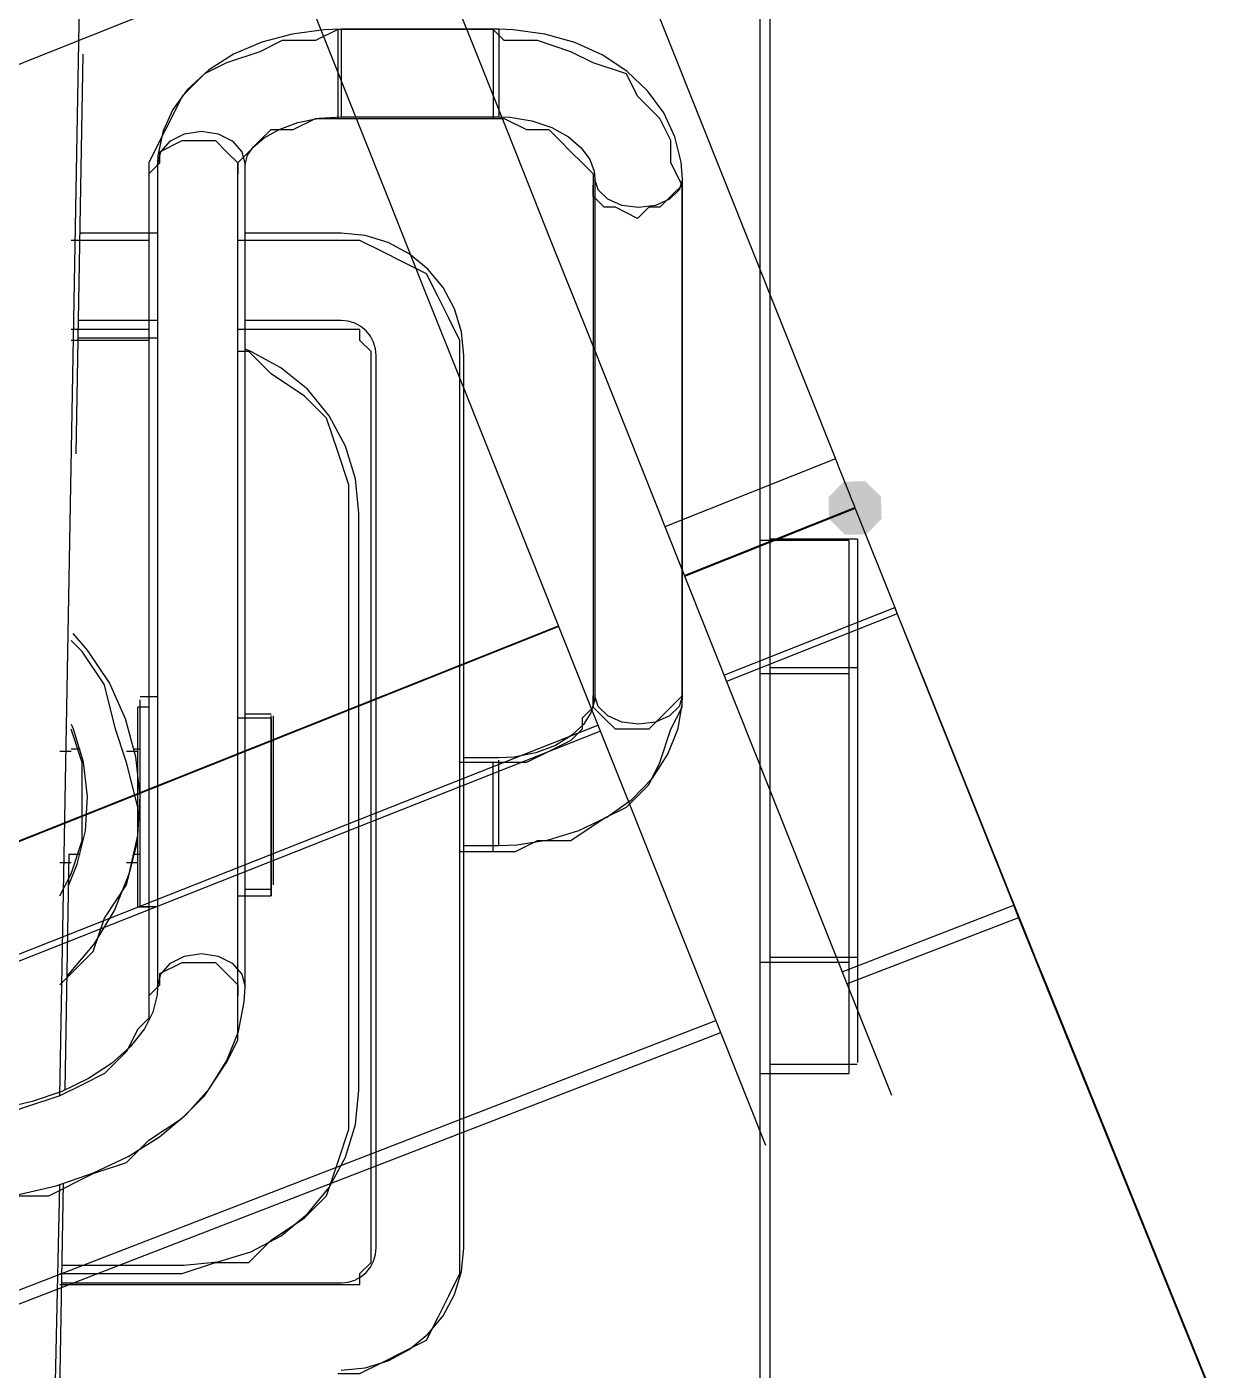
# Model space of a CAD drawing. Extents: x 3 to 592, y 5 to 207.
# Drawn here: x 137.584 to 141.335, y 63.546 to 67.812 of the extents above; entities that cross this region are included whole.
import ezdxf

# ---------------------------------------------------------------- set-up
doc = ezdxf.new("R2010")
doc.units = 0
doc.layers.get('0').update_dxf_attribs({"linetype": 'CONTINUOUS'})

msp = doc.modelspace()

# ---------------------------------------------------------------- hatches: boundary and pattern name
h = msp.add_hatch(color=7)
h.dxf.hatch_style = 2
h.paths.add_polyline_path([(140.131066, 66.249956), (140.130327, 66.318761), (140.178314, 66.368077), (140.247119, 66.368815), (140.296435, 66.320829), (140.298232, 66.249554), (140.250245, 66.200238), (140.181439, 66.1995)])
h = msp.add_hatch(color=7)
h.dxf.hatch_style = 2
h.paths.add_polyline_path([(140.131066, 66.249956), (140.130327, 66.318761), (140.178314, 66.368077), (140.247119, 66.368815), (140.296435, 66.320829), (140.298232, 66.249554), (140.250245, 66.200238), (140.181439, 66.1995)])

# ---------------------------------------------------------------- linework, layer by layer
at = {"color": 7}
for points in [[(137.689167, 64.417222), (137.830278, 72.284167)], [(139.911667, 68.121389), (139.911667, 62.5475)], [(139.943558, 68.129221), (139.943558, 62.573676)], [(139.943558, 68.129221), (139.943558, 62.573676)], [(139.943558, 68.129221), (139.943558, 62.573676)], [(139.943558, 68.129221), (139.943558, 62.573676)], [(133.585282, 66.110861), (138.423685, 68.039015)], [(133.585282, 66.110861), (138.423685, 68.039015)], [(138.433739, 68.013121), (138.527931, 67.77676), (138.628473, 67.524524), (138.735364, 67.256413), (138.848253, 66.97278), (138.967139, 66.67433), (139.092023, 66.361416), (139.222551, 66.034038), (139.35837, 65.692902), (139.499834, 65.338007), (139.646237, 64.970413), (139.797931, 64.590119), (139.929358, 64.260216)], [(138.433739, 68.013121), (138.527931, 67.77676), (138.628473, 67.524524), (138.735364, 67.256413), (138.848253, 66.97278), (138.967139, 66.67433), (139.092023, 66.361416), (139.222551, 66.034038), (139.35837, 65.692902), (139.499834, 65.338007), (139.646237, 64.970413), (139.797931, 64.590119), (139.929358, 64.260216)], [(139.535041, 67.988462), (140.152049, 66.440121)], [(139.535041, 67.988462), (140.152049, 66.440121)], [(138.927875, 67.936145), (139.028417, 67.683909), (139.135309, 67.415798), (139.248198, 67.132165), (139.367084, 66.833715), (139.491967, 66.520801), (139.622495, 66.193423), (139.758314, 65.852287), (139.899778, 65.497392), (140.046181, 65.129798), (140.197875, 64.749504), (140.329302, 64.419601)], [(138.927875, 67.936145), (139.028417, 67.683909), (139.135309, 67.415798), (139.248198, 67.132165), (139.367084, 66.833715), (139.491967, 66.520801), (139.622495, 66.193423), (139.758314, 65.852287), (139.899778, 65.497392), (140.046181, 65.129798), (140.197875, 64.749504), (140.329302, 64.419601)], [(138.571111, 67.803889), (138.500556, 67.768611), (138.394722, 67.768611), (138.324167, 67.733333), (138.218333, 67.698056), (138.147778, 67.662778), (138.077222, 67.592222), (138.041944, 67.521667), (138.006667, 67.451111), (137.971389, 67.380556), (137.971389, 67.345278)], [(138.582471, 67.804559), (138.526732, 67.802795), (138.426543, 67.78939), (138.330234, 67.763637), (138.240629, 67.725184), (138.160901, 67.674737), (138.093521, 67.612648), (138.047659, 67.549501), (138.016615, 67.481768), (138.000387, 67.403804), (137.998976, 67.375581)], [(138.582471, 67.804559), (138.526732, 67.802795), (138.426543, 67.78939), (138.330234, 67.763637), (138.240629, 67.725184), (138.160901, 67.674737), (138.093521, 67.612648), (138.047659, 67.549501), (138.016615, 67.481768), (138.000387, 67.403804), (137.998976, 67.375581)], [(138.582471, 67.804559), (138.526732, 67.802795), (138.426543, 67.78939), (138.330234, 67.763637), (138.240629, 67.725184), (138.160901, 67.674737), (138.093521, 67.612648), (138.047659, 67.549501), (138.016615, 67.481768), (138.000387, 67.403804), (137.998976, 67.375581)], [(138.582471, 67.804559), (138.526732, 67.802795), (138.426543, 67.78939), (138.330234, 67.763637), (138.240629, 67.725184), (138.160901, 67.674737), (138.093521, 67.612648), (138.047659, 67.549501), (138.016615, 67.481768), (138.000387, 67.403804), (137.998976, 67.375581)], [(139.065, 67.803889), (138.571111, 67.803889)], [(138.571111, 67.803889), (138.571111, 67.768611), (138.571111, 67.698056), (138.571111, 67.662778), (138.571111, 67.592222), (138.571111, 67.556944), (138.571111, 67.521667)], [(138.582471, 67.804559), (138.582471, 67.770692), (138.582471, 67.728006), (138.582471, 67.675795), (138.582471, 67.622173), (138.582471, 67.574901), (138.582471, 67.54174), (138.582471, 67.527276)], [(138.582471, 67.804559), (138.582471, 67.770692), (138.582471, 67.728006), (138.582471, 67.675795), (138.582471, 67.622173), (138.582471, 67.574901), (138.582471, 67.54174), (138.582471, 67.527276)], [(138.582471, 67.804559), (138.582471, 67.770692), (138.582471, 67.728006), (138.582471, 67.675795), (138.582471, 67.622173), (138.582471, 67.574901), (138.582471, 67.54174), (138.582471, 67.527276)], [(138.582471, 67.804559), (138.582471, 67.770692), (138.582471, 67.728006), (138.582471, 67.675795), (138.582471, 67.622173), (138.582471, 67.574901), (138.582471, 67.54174), (138.582471, 67.527276)], [(139.082462, 67.804559), (138.582576, 67.804559)], [(139.082462, 67.804559), (138.582576, 67.804559)], [(139.082462, 67.804559), (138.582576, 67.804559)], [(139.082462, 67.804559), (138.582576, 67.804559)], [(139.664722, 67.31), (139.629444, 67.380556), (139.629444, 67.451111), (139.594167, 67.521667), (139.523611, 67.592222), (139.488333, 67.662778), (139.3825, 67.698056), (139.311944, 67.733333), (139.206111, 67.768611), (139.100278, 67.768611), (139.065, 67.803889)], [(139.065, 67.803889), (139.065, 67.768611), (139.065, 67.698056), (139.065, 67.662778), (139.065, 67.592222), (139.065, 67.556944), (139.065, 67.521667)], [(139.665781, 67.32905), (139.662253, 67.383025), (139.642144, 67.463458), (139.606514, 67.539306), (139.555361, 67.608803), (139.49045, 67.670186), (139.412839, 67.722044), (139.324644, 67.762261), (139.229042, 67.789425), (139.1285, 67.803183), (139.082286, 67.804594)], [(139.665781, 67.32905), (139.662253, 67.383025), (139.642144, 67.463458), (139.606514, 67.539306), (139.555361, 67.608803), (139.49045, 67.670186), (139.412839, 67.722044), (139.324644, 67.762261), (139.229042, 67.789425), (139.1285, 67.803183), (139.082286, 67.804594)], [(139.665781, 67.32905), (139.662253, 67.383025), (139.642144, 67.463458), (139.606514, 67.539306), (139.555361, 67.608803), (139.49045, 67.670186), (139.412839, 67.722044), (139.324644, 67.762261), (139.229042, 67.789425), (139.1285, 67.803183), (139.082286, 67.804594)], [(139.665781, 67.32905), (139.662253, 67.383025), (139.642144, 67.463458), (139.606514, 67.539306), (139.555361, 67.608803), (139.49045, 67.670186), (139.412839, 67.722044), (139.324644, 67.762261), (139.229042, 67.789425), (139.1285, 67.803183), (139.082286, 67.804594)], [(139.082462, 67.804559), (139.082462, 67.770692), (139.082462, 67.728006), (139.082462, 67.675795), (139.082462, 67.622173), (139.082462, 67.574901), (139.082462, 67.54174), (139.082462, 67.527276)], [(139.082462, 67.804559), (139.082462, 67.770692), (139.082462, 67.728006), (139.082462, 67.675795), (139.082462, 67.622173), (139.082462, 67.574901), (139.082462, 67.54174), (139.082462, 67.527276)], [(139.082462, 67.804559), (139.082462, 67.770692), (139.082462, 67.728006), (139.082462, 67.675795), (139.082462, 67.622173), (139.082462, 67.574901), (139.082462, 67.54174), (139.082462, 67.527276)], [(139.082462, 67.804559), (139.082462, 67.770692), (139.082462, 67.728006), (139.082462, 67.675795), (139.082462, 67.622173), (139.082462, 67.574901), (139.082462, 67.54174), (139.082462, 67.527276)], [(137.740762, 66.455862), (137.76302, 67.725667)], [(137.740762, 66.455862), (137.76302, 67.725667)], [(137.740762, 66.455862), (137.76302, 67.725667)], [(137.740762, 66.455862), (137.76302, 67.725667)], [(138.253611, 67.345278), (138.253611, 67.380556), (138.288889, 67.415833), (138.324167, 67.451111), (138.359444, 67.486389), (138.43, 67.486389), (138.500556, 67.521667), (138.571111, 67.521667)], [(138.276894, 67.375476), (138.285008, 67.404756), (138.302647, 67.429803), (138.337219, 67.459789), (138.385197, 67.486601), (138.444464, 67.508473), (138.512197, 67.522231), (138.5824, 67.526817)], [(138.276894, 67.375476), (138.285008, 67.404756), (138.302647, 67.429803), (138.337219, 67.459789), (138.385197, 67.486601), (138.444464, 67.508473), (138.512197, 67.522231), (138.5824, 67.526817)], [(138.276894, 67.375476), (138.285008, 67.404756), (138.302647, 67.429803), (138.337219, 67.459789), (138.385197, 67.486601), (138.444464, 67.508473), (138.512197, 67.522231), (138.5824, 67.526817)], [(138.276894, 67.375476), (138.285008, 67.404756), (138.302647, 67.429803), (138.337219, 67.459789), (138.385197, 67.486601), (138.444464, 67.508473), (138.512197, 67.522231), (138.5824, 67.526817)], [(138.571111, 67.521667), (139.065, 67.521667)], [(138.582471, 67.526782), (139.082357, 67.526782)], [(138.582471, 67.526782), (139.082357, 67.526782)], [(138.582471, 67.526782), (139.082357, 67.526782)], [(138.582471, 67.526782), (139.082357, 67.526782)], [(139.065, 67.521667), (139.100278, 67.521667), (139.170833, 67.486389), (139.241389, 67.486389), (139.276667, 67.451111), (139.311944, 67.415833), (139.347222, 67.380556), (139.3825, 67.345278), (139.3825, 67.31)], [(139.082462, 67.526782), (139.11774, 67.525371), (139.18759, 67.514082), (139.250737, 67.492563), (139.304007, 67.462929), (139.344576, 67.428004), (139.371388, 67.390963), (139.385499, 67.353921), (139.387968, 67.329226)], [(139.082462, 67.526782), (139.11774, 67.525371), (139.18759, 67.514082), (139.250737, 67.492563), (139.304007, 67.462929), (139.344576, 67.428004), (139.371388, 67.390963), (139.385499, 67.353921), (139.387968, 67.329226)], [(139.082462, 67.526782), (139.11774, 67.525371), (139.18759, 67.514082), (139.250737, 67.492563), (139.304007, 67.462929), (139.344576, 67.428004), (139.371388, 67.390963), (139.385499, 67.353921), (139.387968, 67.329226)], [(139.082462, 67.526782), (139.11774, 67.525371), (139.18759, 67.514082), (139.250737, 67.492563), (139.304007, 67.462929), (139.344576, 67.428004), (139.371388, 67.390963), (139.385499, 67.353921), (139.387968, 67.329226)], [(137.971389, 67.345278), (138.006667, 67.380556), (138.006667, 67.415833), (138.077222, 67.451111), (138.1125, 67.451111), (138.183056, 67.451111), (138.218333, 67.415833), (138.253611, 67.380556), (138.253611, 67.345278)], [(137.999117, 67.375476), (138.009701, 67.415692), (138.039687, 67.449912), (138.084842, 67.472489), (138.138112, 67.480603), (138.191028, 67.472489), (138.236184, 67.449912), (138.26617, 67.415692), (138.276753, 67.375476)], [(137.999117, 67.375476), (138.009701, 67.415692), (138.039687, 67.449912), (138.084842, 67.472489), (138.138112, 67.480603), (138.191028, 67.472489), (138.236184, 67.449912), (138.26617, 67.415692), (138.276753, 67.375476)], [(137.999117, 67.375476), (138.009701, 67.415692), (138.039687, 67.449912), (138.084842, 67.472489), (138.138112, 67.480603), (138.191028, 67.472489), (138.236184, 67.449912), (138.26617, 67.415692), (138.276753, 67.375476)], [(137.999117, 67.375476), (138.009701, 67.415692), (138.039687, 67.449912), (138.084842, 67.472489), (138.138112, 67.480603), (138.191028, 67.472489), (138.236184, 67.449912), (138.26617, 67.415692), (138.276753, 67.375476)], [(137.999117, 67.375476), (137.999117, 64.763509)], [(137.999117, 67.375476), (137.999117, 64.763509)], [(137.999117, 67.375476), (137.999117, 64.763509)], [(137.999117, 67.375476), (137.999117, 64.763509)], [(138.276894, 64.763579), (138.276894, 67.375546)], [(138.276894, 64.763579), (138.276894, 67.375546)], [(138.276894, 64.763579), (138.276894, 67.375546)], [(138.276894, 64.763579), (138.276894, 67.375546)], [(137.971389, 67.345278), (137.971389, 64.734722)], [(138.253611, 64.734722), (138.253611, 67.345278)], [(139.388003, 67.32905), (139.388003, 65.687928)], [(139.388003, 67.32905), (139.388003, 65.687928)], [(139.388003, 67.32905), (139.388003, 65.687928)], [(139.388003, 67.32905), (139.388003, 65.687928)], [(139.665781, 67.329015), (139.655197, 67.294443), (139.625211, 67.264809), (139.580056, 67.245406), (139.526786, 67.238351), (139.473869, 67.245406), (139.428714, 67.264809), (139.398728, 67.294443), (139.388144, 67.329015)], [(139.665781, 67.329015), (139.655197, 67.294443), (139.625211, 67.264809), (139.580056, 67.245406), (139.526786, 67.238351), (139.473869, 67.245406), (139.428714, 67.264809), (139.398728, 67.294443), (139.388144, 67.329015)], [(139.665781, 67.329015), (139.655197, 67.294443), (139.625211, 67.264809), (139.580056, 67.245406), (139.526786, 67.238351), (139.473869, 67.245406), (139.428714, 67.264809), (139.398728, 67.294443), (139.388144, 67.329015)], [(139.665781, 67.329015), (139.655197, 67.294443), (139.625211, 67.264809), (139.580056, 67.245406), (139.526786, 67.238351), (139.473869, 67.245406), (139.428714, 67.264809), (139.398728, 67.294443), (139.388144, 67.329015)], [(139.665781, 65.688069), (139.665781, 67.329191)], [(139.665781, 65.688069), (139.665781, 67.329191)], [(139.665781, 65.688069), (139.665781, 67.329191)], [(139.665781, 65.688069), (139.665781, 67.329191)], [(139.3825, 67.31), (139.3825, 65.687222)], [(139.664722, 67.31), (139.629444, 67.274722), (139.594167, 67.239444), (139.558889, 67.239444), (139.523611, 67.204167), (139.453056, 67.239444), (139.417778, 67.239444), (139.3825, 67.274722), (139.3825, 67.31)], [(139.664722, 65.687222), (139.664722, 67.31)], [(137.999117, 67.157), (137.753231, 67.157)], [(137.999117, 67.157), (137.753231, 67.157)], [(137.999117, 67.157), (137.753231, 67.157)], [(137.999117, 67.157), (137.753231, 67.157)], [(138.582471, 67.157), (138.276965, 67.157)], [(138.582471, 67.157), (138.276965, 67.157)], [(138.582471, 67.157), (138.276965, 67.157)], [(138.582471, 67.157), (138.276965, 67.157)], [(138.971338, 66.768133), (138.963929, 66.843981), (138.941704, 66.917006), (138.905721, 66.984033), (138.85739, 67.042947), (138.798476, 67.091631), (138.731096, 67.127261), (138.658424, 67.149486), (138.582576, 67.156894)], [(138.971338, 66.768133), (138.963929, 66.843981), (138.941704, 66.917006), (138.905721, 66.984033), (138.85739, 67.042947), (138.798476, 67.091631), (138.731096, 67.127261), (138.658424, 67.149486), (138.582576, 67.156894)], [(138.971338, 66.768133), (138.963929, 66.843981), (138.941704, 66.917006), (138.905721, 66.984033), (138.85739, 67.042947), (138.798476, 67.091631), (138.731096, 67.127261), (138.658424, 67.149486), (138.582576, 67.156894)], [(138.971338, 66.768133), (138.963929, 66.843981), (138.941704, 66.917006), (138.905721, 66.984033), (138.85739, 67.042947), (138.798476, 67.091631), (138.731096, 67.127261), (138.658424, 67.149486), (138.582576, 67.156894)], [(137.971389, 67.133611), (137.724444, 67.133611)], [(138.571111, 67.133611), (138.253611, 67.133611)], [(138.959167, 66.745556), (138.959167, 66.816111), (138.923889, 66.886667), (138.888611, 66.957222), (138.853333, 67.027778), (138.782778, 67.063056), (138.712222, 67.098333), (138.641667, 67.133611), (138.571111, 67.133611)], [(137.999117, 66.879223), (137.748292, 66.879223)], [(137.999117, 66.879223), (137.748292, 66.879223)], [(137.999117, 66.879223), (137.748292, 66.879223)], [(137.999117, 66.879223), (137.748292, 66.879223)], [(138.582471, 66.879223), (138.276965, 66.879223)], [(138.582471, 66.879223), (138.276965, 66.879223)], [(138.582471, 66.879223), (138.276965, 66.879223)], [(138.582471, 66.879223), (138.276965, 66.879223)], [(138.69356, 66.768133), (138.691444, 66.789653), (138.685094, 66.810819), (138.674863, 66.829869), (138.661105, 66.846803), (138.644171, 66.860561), (138.625121, 66.870792), (138.604307, 66.877142), (138.582435, 66.879258)], [(138.69356, 66.768133), (138.691444, 66.789653), (138.685094, 66.810819), (138.674863, 66.829869), (138.661105, 66.846803), (138.644171, 66.860561), (138.625121, 66.870792), (138.604307, 66.877142), (138.582435, 66.879258)], [(138.69356, 66.768133), (138.691444, 66.789653), (138.685094, 66.810819), (138.674863, 66.829869), (138.661105, 66.846803), (138.644171, 66.860561), (138.625121, 66.870792), (138.604307, 66.877142), (138.582435, 66.879258)], [(138.69356, 66.768133), (138.691444, 66.789653), (138.685094, 66.810819), (138.674863, 66.829869), (138.661105, 66.846803), (138.644171, 66.860561), (138.625121, 66.870792), (138.604307, 66.877142), (138.582435, 66.879258)], [(137.971389, 66.851389), (137.724444, 66.851389)], [(137.971389, 66.816111), (137.724444, 66.816111)], [(137.999117, 66.823661), (137.747234, 66.823661)], [(137.999117, 66.823661), (137.747234, 66.823661)], [(137.999117, 66.823661), (137.747234, 66.823661)], [(137.999117, 66.823661), (137.747234, 66.823661)], [(138.571111, 66.851389), (138.253611, 66.851389)], [(138.676944, 66.745556), (138.676944, 66.780833), (138.641667, 66.816111), (138.641667, 66.851389), (138.606389, 66.851389), (138.571111, 66.851389)], [(138.606389, 66.251667), (138.606389, 66.3575), (138.571111, 66.463333), (138.535833, 66.569167), (138.465278, 66.639722), (138.359444, 66.710278), (138.288889, 66.780833), (138.253611, 66.780833)], [(138.637998, 66.268106), (138.627414, 66.376409), (138.595664, 66.480831), (138.544512, 66.576787), (138.475367, 66.661101), (138.391053, 66.729892), (138.295098, 66.781398), (138.276753, 66.788453)], [(138.637998, 66.268106), (138.627414, 66.376409), (138.595664, 66.480831), (138.544512, 66.576787), (138.475367, 66.661101), (138.391053, 66.729892), (138.295098, 66.781398), (138.276753, 66.788453)], [(138.637998, 66.268106), (138.627414, 66.376409), (138.595664, 66.480831), (138.544512, 66.576787), (138.475367, 66.661101), (138.391053, 66.729892), (138.295098, 66.781398), (138.276753, 66.788453)], [(138.637998, 66.268106), (138.627414, 66.376409), (138.595664, 66.480831), (138.544512, 66.576787), (138.475367, 66.661101), (138.391053, 66.729892), (138.295098, 66.781398), (138.276753, 66.788453)], [(138.676944, 63.923333), (138.676944, 66.745556)], [(138.69356, 63.934799), (138.69356, 66.76831)], [(138.69356, 63.934799), (138.69356, 66.76831)], [(138.69356, 63.934799), (138.69356, 66.76831)], [(138.69356, 63.934799), (138.69356, 66.76831)], [(138.959167, 63.923333), (138.959167, 66.745556)], [(138.971338, 63.934799), (138.971338, 66.76831)], [(138.971338, 63.934799), (138.971338, 66.76831)], [(138.971338, 63.934799), (138.971338, 66.76831)], [(138.971338, 63.934799), (138.971338, 66.76831)], [(140.152049, 66.440191), (139.610183, 66.224291)], [(140.152049, 66.440191), (139.610183, 66.224291)], [(140.152049, 66.440191), (140.164044, 66.409852), (140.175686, 66.380924), (140.186269, 66.354113), (140.195794, 66.33083), (140.203202, 66.311427), (140.209199, 66.297316), (140.213786, 66.285322)], [(140.152049, 66.440191), (140.164044, 66.409852), (140.175686, 66.380924), (140.186269, 66.354113), (140.195794, 66.33083), (140.203202, 66.311427), (140.209199, 66.297316), (140.213786, 66.285322)], [(138.637998, 64.434791), (138.637998, 66.268177)], [(138.637998, 64.434791), (138.637998, 66.268177)], [(138.637998, 64.434791), (138.637998, 66.268177)], [(138.637998, 64.434791), (138.637998, 66.268177)], [(139.671848, 66.069422), (140.213715, 66.285322)], [(139.671848, 66.069422), (140.213715, 66.285322)], [(140.214738, 66.282852), (139.672871, 66.066952)], [(140.214738, 66.282852), (139.672871, 66.066952)], [(140.214738, 66.282852), (140.340327, 65.967822)], [(140.214738, 66.282852), (140.340327, 65.967822)], [(138.606389, 64.417222), (138.606389, 66.251667)], [(140.193889, 66.181111), (139.911667, 66.181111)], [(140.221335, 66.18478), (139.943699, 66.18478)], [(140.221335, 66.18478), (139.943699, 66.18478)], [(140.221335, 66.18478), (139.943699, 66.18478)], [(140.221335, 66.18478), (139.943699, 66.18478)], [(140.193889, 66.181111), (140.193889, 66.145833), (140.193889, 66.110556), (140.193889, 66.04), (140.193889, 65.969444), (140.193889, 65.863611), (140.193889, 65.757778)], [(140.221335, 66.18478), (140.221335, 66.16573), (140.221335, 66.125513), (140.221335, 66.064836), (140.221335, 65.984755), (140.221335, 65.887741), (140.221335, 65.776263)], [(140.221335, 66.18478), (140.221335, 66.16573), (140.221335, 66.125513), (140.221335, 66.064836), (140.221335, 65.984755), (140.221335, 65.887741), (140.221335, 65.776263)], [(140.221335, 66.18478), (140.221335, 66.16573), (140.221335, 66.125513), (140.221335, 66.064836), (140.221335, 65.984755), (140.221335, 65.887741), (140.221335, 65.776263)], [(140.221335, 66.18478), (140.221335, 66.16573), (140.221335, 66.125513), (140.221335, 66.064836), (140.221335, 65.984755), (140.221335, 65.887741), (140.221335, 65.776263)], [(139.797825, 65.753368), (140.340397, 65.967857)], [(139.797825, 65.753368), (140.340397, 65.967857)], [(140.388799, 65.846113), (140.340115, 65.967822)], [(140.388799, 65.846113), (140.340115, 65.967822)], [(140.340256, 65.967892), (140.347665, 65.947784)], [(140.340256, 65.967892), (140.347665, 65.947784)], [(140.347594, 65.947713), (139.805727, 65.733224)], [(140.347594, 65.947713), (139.805727, 65.733224)], [(140.347594, 65.947713), (140.718364, 65.022024)], [(140.347594, 65.947713), (140.44108, 65.716997)], [(140.347594, 65.947713), (140.718364, 65.022024)], [(140.347594, 65.947713), (140.44108, 65.716997)], [(134.433642, 63.982024), (139.272045, 65.910178)], [(134.433642, 63.982024), (139.272045, 65.910178)], [(139.272892, 65.907532), (134.434522, 63.979391)], [(139.272892, 65.907532), (134.434522, 63.979391)], [(137.711709, 64.797481), (137.79814, 64.898376), (137.862345, 65.00562), (137.908912, 65.122037), (137.936076, 65.244098), (137.943484, 65.368981), (137.930431, 65.493512), (137.897623, 65.614515), (137.846117, 65.728462), (137.776973, 65.832884), (137.730759, 65.885801)], [(137.711709, 64.797481), (137.79814, 64.898376), (137.862345, 65.00562), (137.908912, 65.122037), (137.936076, 65.244098), (137.943484, 65.368981), (137.930431, 65.493512), (137.897623, 65.614515), (137.846117, 65.728462), (137.776973, 65.832884), (137.730759, 65.885801)], [(137.711709, 64.797481), (137.79814, 64.898376), (137.862345, 65.00562), (137.908912, 65.122037), (137.936076, 65.244098), (137.943484, 65.368981), (137.930431, 65.493512), (137.897623, 65.614515), (137.846117, 65.728462), (137.776973, 65.832884), (137.730759, 65.885801)], [(137.711709, 64.797481), (137.79814, 64.898376), (137.862345, 65.00562), (137.908912, 65.122037), (137.936076, 65.244098), (137.943484, 65.368981), (137.930431, 65.493512), (137.897623, 65.614515), (137.846117, 65.728462), (137.776973, 65.832884), (137.730759, 65.885801)], [(137.689167, 64.77), (137.795, 64.875833), (137.830278, 64.981667), (137.900833, 65.0875), (137.936111, 65.228611), (137.936111, 65.334444), (137.900833, 65.475556), (137.865556, 65.581389), (137.830278, 65.7225), (137.759722, 65.828333), (137.724444, 65.863611)], [(140.398606, 65.821701), (140.388728, 65.846043)], [(140.398606, 65.821701), (140.388728, 65.846043)], [(140.193889, 65.757778), (139.911667, 65.757778)], [(140.221335, 65.776299), (139.943699, 65.776299)], [(140.221335, 65.776299), (139.943699, 65.776299)], [(140.221335, 65.776299), (139.943699, 65.776299)], [(140.221335, 65.776299), (139.943699, 65.776299)], [(140.193889, 65.757778), (140.193889, 64.840556)], [(140.221335, 65.776299), (140.221335, 64.856254)], [(140.221335, 65.776299), (140.221335, 64.856254)], [(140.221335, 65.776299), (140.221335, 64.856254)], [(140.221335, 65.776299), (140.221335, 64.856254)], [(140.441045, 65.71682), (140.783592, 64.86204)], [(140.441045, 65.71682), (140.783592, 64.86204)], [(137.943555, 65.018109), (137.943555, 65.042803), (137.943555, 65.084078), (137.943555, 65.141934), (137.943555, 65.212842), (137.943555, 65.29257), (137.943555, 65.375825), (137.943555, 65.458022), (137.943555, 65.533164), (137.943555, 65.597017), (137.943555, 65.645347), (137.943555, 65.675334)], [(137.943555, 65.018109), (137.943555, 65.042803), (137.943555, 65.084078), (137.943555, 65.141934), (137.943555, 65.212842), (137.943555, 65.29257), (137.943555, 65.375825), (137.943555, 65.458022), (137.943555, 65.533164), (137.943555, 65.597017), (137.943555, 65.645347), (137.943555, 65.675334)], [(137.943555, 65.018109), (137.943555, 65.042803), (137.943555, 65.084078), (137.943555, 65.141934), (137.943555, 65.212842), (137.943555, 65.29257), (137.943555, 65.375825), (137.943555, 65.458022), (137.943555, 65.533164), (137.943555, 65.597017), (137.943555, 65.645347), (137.943555, 65.675334)], [(137.943555, 65.018109), (137.943555, 65.042803), (137.943555, 65.084078), (137.943555, 65.141934), (137.943555, 65.212842), (137.943555, 65.29257), (137.943555, 65.375825), (137.943555, 65.458022), (137.943555, 65.533164), (137.943555, 65.597017), (137.943555, 65.645347), (137.943555, 65.675334)], [(137.999117, 65.684788), (137.943731, 65.684788)], [(137.999117, 65.684788), (137.943731, 65.684788)], [(137.999117, 65.684788), (137.943731, 65.684788)], [(137.999117, 65.684788), (137.943731, 65.684788)], [(139.3825, 65.687222), (139.3825, 65.651944), (139.347222, 65.616667), (139.347222, 65.581389), (139.311944, 65.546111), (139.241389, 65.510833), (139.170833, 65.475556), (139.100278, 65.475556), (139.065, 65.475556)], [(139.065, 65.193333), (139.135556, 65.193333), (139.206111, 65.228611), (139.311944, 65.228611), (139.417778, 65.299167), (139.488333, 65.334444), (139.558889, 65.405), (139.594167, 65.475556), (139.629444, 65.581389), (139.664722, 65.651944), (139.664722, 65.687222)], [(139.082462, 65.21256), (139.139613, 65.214676), (139.240154, 65.230199), (139.336462, 65.259479), (139.425715, 65.302518), (139.504738, 65.35861), (139.570354, 65.42599), (139.619743, 65.501837), (139.651846, 65.583682), (139.664899, 65.661646), (139.665957, 65.688104)], [(139.082462, 65.21256), (139.139613, 65.214676), (139.240154, 65.230199), (139.336462, 65.259479), (139.425715, 65.302518), (139.504738, 65.35861), (139.570354, 65.42599), (139.619743, 65.501837), (139.651846, 65.583682), (139.664899, 65.661646), (139.665957, 65.688104)], [(139.082462, 65.21256), (139.139613, 65.214676), (139.240154, 65.230199), (139.336462, 65.259479), (139.425715, 65.302518), (139.504738, 65.35861), (139.570354, 65.42599), (139.619743, 65.501837), (139.651846, 65.583682), (139.664899, 65.661646), (139.665957, 65.688104)], [(139.082462, 65.21256), (139.139613, 65.214676), (139.240154, 65.230199), (139.336462, 65.259479), (139.425715, 65.302518), (139.504738, 65.35861), (139.570354, 65.42599), (139.619743, 65.501837), (139.651846, 65.583682), (139.664899, 65.661646), (139.665957, 65.688104)], [(139.388003, 65.688069), (139.386945, 65.672194), (139.374951, 65.633388), (139.351314, 65.597052), (139.314978, 65.56248), (139.26312, 65.530377), (139.200678, 65.506388), (139.131181, 65.492983), (139.082498, 65.490513)], [(139.388003, 65.688069), (139.386945, 65.672194), (139.374951, 65.633388), (139.351314, 65.597052), (139.314978, 65.56248), (139.26312, 65.530377), (139.200678, 65.506388), (139.131181, 65.492983), (139.082498, 65.490513)], [(139.388003, 65.688069), (139.386945, 65.672194), (139.374951, 65.633388), (139.351314, 65.597052), (139.314978, 65.56248), (139.26312, 65.530377), (139.200678, 65.506388), (139.131181, 65.492983), (139.082498, 65.490513)], [(139.388003, 65.688069), (139.386945, 65.672194), (139.374951, 65.633388), (139.351314, 65.597052), (139.314978, 65.56248), (139.26312, 65.530377), (139.200678, 65.506388), (139.131181, 65.492983), (139.082498, 65.490513)], [(139.664722, 65.687222), (139.629444, 65.651944), (139.594167, 65.616667), (139.558889, 65.581389), (139.523611, 65.581389), (139.453056, 65.581389), (139.417778, 65.616667), (139.3825, 65.651944), (139.3825, 65.687222)], [(139.665781, 65.688069), (139.655197, 65.653497), (139.625211, 65.623863), (139.580056, 65.604108), (139.526786, 65.597405), (139.473869, 65.604108), (139.428714, 65.623863), (139.398728, 65.653497), (139.388144, 65.688069)], [(139.665781, 65.688069), (139.655197, 65.653497), (139.625211, 65.623863), (139.580056, 65.604108), (139.526786, 65.597405), (139.473869, 65.604108), (139.428714, 65.623863), (139.398728, 65.653497), (139.388144, 65.688069)], [(139.665781, 65.688069), (139.655197, 65.653497), (139.625211, 65.623863), (139.580056, 65.604108), (139.526786, 65.597405), (139.473869, 65.604108), (139.428714, 65.623863), (139.398728, 65.653497), (139.388144, 65.688069)], [(139.665781, 65.688069), (139.655197, 65.653497), (139.625211, 65.623863), (139.580056, 65.604108), (139.526786, 65.597405), (139.473869, 65.604108), (139.428714, 65.623863), (139.398728, 65.653497), (139.388144, 65.688069)], [(137.971389, 65.651944), (137.936111, 65.651944)], [(137.936111, 65.016944), (137.936111, 65.052222), (137.936111, 65.122778), (137.936111, 65.193333), (137.936111, 65.263889), (137.936111, 65.369722), (137.936111, 65.440278), (137.936111, 65.510833), (137.936111, 65.581389), (137.936111, 65.616667), (137.936111, 65.651944)], [(138.359444, 65.616667), (138.253611, 65.616667)], [(138.360221, 65.629226), (138.276965, 65.629226)], [(138.360221, 65.629226), (138.276965, 65.629226)], [(138.360221, 65.629226), (138.276965, 65.629226)], [(138.360221, 65.629226), (138.276965, 65.629226)], [(138.359444, 65.616667), (138.359444, 65.581389), (138.359444, 65.546111), (138.359444, 65.475556), (138.359444, 65.405), (138.359444, 65.334444), (138.359444, 65.263889), (138.359444, 65.193333), (138.359444, 65.158056), (138.359444, 65.0875)], [(138.359444, 65.0875), (138.359444, 65.122778), (138.359444, 65.193333), (138.359444, 65.263889), (138.359444, 65.334444), (138.359444, 65.405), (138.359444, 65.475556), (138.359444, 65.546111), (138.359444, 65.581389), (138.359444, 65.616667)], [(138.360221, 65.109513), (138.360221, 65.155374), (138.360221, 65.215699), (138.360221, 65.285902), (138.360221, 65.361397), (138.360221, 65.435833), (138.360221, 65.504272), (138.360221, 65.561069), (138.360221, 65.602344), (138.360221, 65.625274)], [(138.360221, 65.109513), (138.360221, 65.155374), (138.360221, 65.215699), (138.360221, 65.285902), (138.360221, 65.361397), (138.360221, 65.435833), (138.360221, 65.504272), (138.360221, 65.561069), (138.360221, 65.602344), (138.360221, 65.625274)], [(138.360221, 65.109513), (138.360221, 65.155374), (138.360221, 65.215699), (138.360221, 65.285902), (138.360221, 65.361397), (138.360221, 65.435833), (138.360221, 65.504272), (138.360221, 65.561069), (138.360221, 65.602344), (138.360221, 65.625274)], [(138.360221, 65.109513), (138.360221, 65.155374), (138.360221, 65.215699), (138.360221, 65.285902), (138.360221, 65.361397), (138.360221, 65.435833), (138.360221, 65.504272), (138.360221, 65.561069), (138.360221, 65.602344), (138.360221, 65.625274)], [(138.365794, 65.623687), (138.365794, 65.597581), (138.365794, 65.557012), (138.365794, 65.50092), (138.365794, 65.434245), (138.365794, 65.36122), (138.365794, 65.28749), (138.365794, 65.218345), (138.365794, 65.159079), (138.365794, 65.114276)], [(138.365794, 65.623687), (138.365794, 65.597581), (138.365794, 65.557012), (138.365794, 65.50092), (138.365794, 65.434245), (138.365794, 65.36122), (138.365794, 65.28749), (138.365794, 65.218345), (138.365794, 65.159079), (138.365794, 65.114276)], [(138.365794, 65.623687), (138.365794, 65.597581), (138.365794, 65.557012), (138.365794, 65.50092), (138.365794, 65.434245), (138.365794, 65.36122), (138.365794, 65.28749), (138.365794, 65.218345), (138.365794, 65.159079), (138.365794, 65.114276)], [(138.365794, 65.623687), (138.365794, 65.597581), (138.365794, 65.557012), (138.365794, 65.50092), (138.365794, 65.434245), (138.365794, 65.36122), (138.365794, 65.28749), (138.365794, 65.218345), (138.365794, 65.159079), (138.365794, 65.114276)], [(134.554171, 63.679231), (139.397352, 65.594865)], [(134.554171, 63.679231), (139.397352, 65.594865)], [(139.405395, 65.575039), (134.562081, 63.659353)], [(139.405395, 65.575039), (134.562081, 63.659353)], [(137.689167, 65.052222), (137.724444, 65.122778), (137.759722, 65.228611), (137.759722, 65.334444), (137.759722, 65.475556), (137.724444, 65.581389)], [(137.716789, 65.087182), (137.7436, 65.152446), (137.769706, 65.258985), (137.776761, 65.368346), (137.763709, 65.477002), (137.731959, 65.581777), (137.725609, 65.596241)], [(137.716789, 65.087182), (137.7436, 65.152446), (137.769706, 65.258985), (137.776761, 65.368346), (137.763709, 65.477002), (137.731959, 65.581777), (137.725609, 65.596241)], [(137.716789, 65.087182), (137.7436, 65.152446), (137.769706, 65.258985), (137.776761, 65.368346), (137.763709, 65.477002), (137.731959, 65.581777), (137.725609, 65.596241)], [(137.716789, 65.087182), (137.7436, 65.152446), (137.769706, 65.258985), (137.776761, 65.368346), (137.763709, 65.477002), (137.731959, 65.581777), (137.725609, 65.596241)], [(137.724444, 65.510833), (137.689167, 65.510833)], [(137.753725, 65.518136), (137.724444, 65.518136)], [(137.753725, 65.518136), (137.724444, 65.518136)], [(137.753725, 65.518136), (137.724444, 65.518136)], [(137.753725, 65.518136), (137.724444, 65.518136)], [(137.936111, 65.510833), (137.900833, 65.510833)], [(137.943555, 65.518136), (137.925563, 65.518136)], [(137.943555, 65.518136), (137.925563, 65.518136)], [(137.943555, 65.518136), (137.925563, 65.518136)], [(137.943555, 65.518136), (137.925563, 65.518136)], [(139.082462, 65.490337), (138.971337, 65.490337)], [(139.082462, 65.490337), (138.971337, 65.490337)], [(139.082462, 65.490337), (138.971337, 65.490337)], [(139.082462, 65.490337), (138.971337, 65.490337)], [(139.065, 65.475556), (138.959167, 65.475556)], [(139.065, 65.440278), (139.065, 65.475556)], [(139.082462, 65.456647), (139.082462, 65.483458)], [(139.082462, 65.456647), (139.082462, 65.483458)], [(139.082462, 65.456647), (139.082462, 65.483458)], [(139.082462, 65.456647), (139.082462, 65.483458)], [(139.082462, 65.21256), (139.082462, 65.227376), (139.082462, 65.26089), (139.082462, 65.30781), (139.082462, 65.361785), (139.082462, 65.413996), (139.082462, 65.456682)], [(139.082462, 65.21256), (139.082462, 65.227376), (139.082462, 65.26089), (139.082462, 65.30781), (139.082462, 65.361785), (139.082462, 65.413996), (139.082462, 65.456682)], [(139.082462, 65.21256), (139.082462, 65.227376), (139.082462, 65.26089), (139.082462, 65.30781), (139.082462, 65.361785), (139.082462, 65.413996), (139.082462, 65.456682)], [(139.082462, 65.21256), (139.082462, 65.227376), (139.082462, 65.26089), (139.082462, 65.30781), (139.082462, 65.361785), (139.082462, 65.413996), (139.082462, 65.456682)], [(139.065, 65.193333), (139.065, 65.228611), (139.065, 65.299167), (139.065, 65.334444), (139.065, 65.405), (139.065, 65.440278)], [(138.959167, 65.193333), (139.065, 65.193333)], [(138.971338, 65.21256), (139.082462, 65.21256)], [(138.971338, 65.21256), (139.082462, 65.21256)], [(138.971338, 65.21256), (139.082462, 65.21256)], [(138.971338, 65.21256), (139.082462, 65.21256)], [(137.689167, 65.158056), (137.724444, 65.158056)], [(137.705359, 64.436166), (137.718504, 65.186057)], [(137.705359, 64.436166), (137.718504, 65.186057)], [(137.705359, 64.436166), (137.718504, 65.186057)], [(137.705359, 64.436166), (137.718504, 65.186057)], [(137.718482, 65.184796), (137.75376, 65.184796)], [(137.718482, 65.184796), (137.75376, 65.184796)], [(137.718482, 65.184796), (137.75376, 65.184796)], [(137.718482, 65.184796), (137.75376, 65.184796)], [(137.900833, 65.158056), (137.936111, 65.158056)], [(137.925492, 65.184796), (137.943484, 65.184796)], [(137.925492, 65.184796), (137.943484, 65.184796)], [(137.925492, 65.184796), (137.943484, 65.184796)], [(137.925492, 65.184796), (137.943484, 65.184796)], [(138.360221, 65.073671), (138.360221, 65.109654)], [(138.360221, 65.073671), (138.360221, 65.109654)], [(138.360221, 65.073671), (138.360221, 65.109654)], [(138.360221, 65.073671), (138.360221, 65.109654)], [(138.365794, 65.114346), (138.365794, 65.087182)], [(138.365794, 65.114346), (138.365794, 65.087182)], [(138.365794, 65.114346), (138.365794, 65.087182)], [(138.365794, 65.114346), (138.365794, 65.087182)], [(138.276894, 65.073671), (138.36015, 65.073671)], [(138.276894, 65.073671), (138.36015, 65.073671)], [(138.276894, 65.073671), (138.36015, 65.073671)], [(138.276894, 65.073671), (138.36015, 65.073671)], [(138.359444, 65.0875), (138.359444, 65.052222)], [(138.359444, 65.052222), (138.359444, 65.0875)], [(138.253611, 65.052222), (138.359444, 65.052222)], [(140.173216, 64.81131), (140.718258, 65.022271)], [(140.173216, 64.81131), (140.718258, 65.022271)], [(140.718328, 65.022166), (140.732792, 64.982654)], [(140.718328, 65.022166), (140.732792, 64.982654)], [(140.767188, 64.901445), (140.718505, 65.022095)], [(140.767188, 64.901445), (140.718505, 65.022095)], [(137.936111, 65.016944), (137.971389, 65.016944)], [(137.943555, 65.018109), (137.998941, 65.018109)], [(137.943555, 65.018109), (137.998941, 65.018109)], [(137.943555, 65.018109), (137.998941, 65.018109)], [(137.943555, 65.018109), (137.998941, 65.018109)], [(140.732722, 64.982796), (140.188738, 64.77254)], [(140.732722, 64.982796), (140.188738, 64.77254)], [(140.732722, 64.982796), (141.335266, 63.493721)], [(140.732722, 64.982796), (140.819152, 64.776773)], [(140.732722, 64.982796), (141.335266, 63.493721)], [(140.732722, 64.982796), (140.819152, 64.776773)], [(140.789695, 64.846835), (140.767118, 64.901516)], [(140.789695, 64.846835), (140.767118, 64.901516)], [(137.999117, 64.763615), (138.009701, 64.803831), (138.039687, 64.838051), (138.084842, 64.860629), (138.138112, 64.868742), (138.191028, 64.860629), (138.236184, 64.838051), (138.26617, 64.803831), (138.276753, 64.763615)], [(137.999117, 64.763615), (138.009701, 64.803831), (138.039687, 64.838051), (138.084842, 64.860629), (138.138112, 64.868742), (138.191028, 64.860629), (138.236184, 64.838051), (138.26617, 64.803831), (138.276753, 64.763615)], [(137.999117, 64.763615), (138.009701, 64.803831), (138.039687, 64.838051), (138.084842, 64.860629), (138.138112, 64.868742), (138.191028, 64.860629), (138.236184, 64.838051), (138.26617, 64.803831), (138.276753, 64.763615)], [(137.999117, 64.763615), (138.009701, 64.803831), (138.039687, 64.838051), (138.084842, 64.860629), (138.138112, 64.868742), (138.191028, 64.860629), (138.236184, 64.838051), (138.26617, 64.803831), (138.276753, 64.763615)], [(140.221335, 64.856184), (139.943699, 64.856184)], [(140.221335, 64.856184), (139.943699, 64.856184)], [(140.221335, 64.856184), (139.943699, 64.856184)], [(140.221335, 64.856184), (139.943699, 64.856184)], [(140.221335, 64.856184), (140.221335, 64.753173), (140.221335, 64.666389), (140.221335, 64.598303), (140.221335, 64.549972), (140.221335, 64.523514)], [(140.221335, 64.856184), (140.221335, 64.753173), (140.221335, 64.666389), (140.221335, 64.598303), (140.221335, 64.549972), (140.221335, 64.523514)], [(140.221335, 64.856184), (140.221335, 64.753173), (140.221335, 64.666389), (140.221335, 64.598303), (140.221335, 64.549972), (140.221335, 64.523514)], [(140.221335, 64.856184), (140.221335, 64.753173), (140.221335, 64.666389), (140.221335, 64.598303), (140.221335, 64.549972), (140.221335, 64.523514)], [(137.971389, 64.734722), (138.006667, 64.77), (138.006667, 64.805278), (138.077222, 64.840556), (138.1125, 64.840556), (138.183056, 64.840556), (138.218333, 64.805278), (138.253611, 64.77), (138.253611, 64.734722)], [(140.193889, 64.840556), (139.911667, 64.840556)], [(140.193889, 64.840556), (140.193889, 64.734722), (140.193889, 64.664167), (140.193889, 64.593611), (140.193889, 64.523056), (140.193889, 64.487778)], [(137.999117, 64.763579), (137.997706, 64.738179), (137.983948, 64.682793), (137.957137, 64.629524), (137.911981, 64.572374), (137.852714, 64.519457), (137.780042, 64.472185), (137.695376, 64.431263), (137.600831, 64.398807), (137.498173, 64.375171), (137.390576, 64.361413), (137.280509, 64.358591), (137.171148, 64.366352), (137.065314, 64.384343), (136.965831, 64.41186), (136.87552, 64.448196), (136.796498, 64.491941), (136.730528, 64.540624), (136.679023, 64.592835), (136.642334, 64.646104), (136.619403, 64.700079), (136.610231, 64.757229)], [(137.999117, 64.763579), (137.997706, 64.738179), (137.983948, 64.682793), (137.957137, 64.629524), (137.911981, 64.572374), (137.852714, 64.519457), (137.780042, 64.472185), (137.695376, 64.431263), (137.600831, 64.398807), (137.498173, 64.375171), (137.390576, 64.361413), (137.280509, 64.358591), (137.171148, 64.366352), (137.065314, 64.384343), (136.965831, 64.41186), (136.87552, 64.448196), (136.796498, 64.491941), (136.730528, 64.540624), (136.679023, 64.592835), (136.642334, 64.646104), (136.619403, 64.700079), (136.610231, 64.757229)], [(137.999117, 64.763579), (137.997706, 64.738179), (137.983948, 64.682793), (137.957137, 64.629524), (137.911981, 64.572374), (137.852714, 64.519457), (137.780042, 64.472185), (137.695376, 64.431263), (137.600831, 64.398807), (137.498173, 64.375171), (137.390576, 64.361413), (137.280509, 64.358591), (137.171148, 64.366352), (137.065314, 64.384343), (136.965831, 64.41186), (136.87552, 64.448196), (136.796498, 64.491941), (136.730528, 64.540624), (136.679023, 64.592835), (136.642334, 64.646104), (136.619403, 64.700079), (136.610231, 64.757229)], [(137.999117, 64.763579), (137.997706, 64.738179), (137.983948, 64.682793), (137.957137, 64.629524), (137.911981, 64.572374), (137.852714, 64.519457), (137.780042, 64.472185), (137.695376, 64.431263), (137.600831, 64.398807), (137.498173, 64.375171), (137.390576, 64.361413), (137.280509, 64.358591), (137.171148, 64.366352), (137.065314, 64.384343), (136.965831, 64.41186), (136.87552, 64.448196), (136.796498, 64.491941), (136.730528, 64.540624), (136.679023, 64.592835), (136.642334, 64.646104), (136.619403, 64.700079), (136.610231, 64.757229)], [(137.553065, 64.102827), (137.677596, 64.131754), (137.795776, 64.172324), (137.905843, 64.224182), (138.005326, 64.286977), (138.092109, 64.359649), (138.164076, 64.440788), (138.219109, 64.528982), (138.256151, 64.62141), (138.274496, 64.715602), (138.276965, 64.763579)], [(137.553065, 64.102827), (137.677596, 64.131754), (137.795776, 64.172324), (137.905843, 64.224182), (138.005326, 64.286977), (138.092109, 64.359649), (138.164076, 64.440788), (138.219109, 64.528982), (138.256151, 64.62141), (138.274496, 64.715602), (138.276965, 64.763579)], [(137.553065, 64.102827), (137.677596, 64.131754), (137.795776, 64.172324), (137.905843, 64.224182), (138.005326, 64.286977), (138.092109, 64.359649), (138.164076, 64.440788), (138.219109, 64.528982), (138.256151, 64.62141), (138.274496, 64.715602), (138.276965, 64.763579)], [(137.553065, 64.102827), (137.677596, 64.131754), (137.795776, 64.172324), (137.905843, 64.224182), (138.005326, 64.286977), (138.092109, 64.359649), (138.164076, 64.440788), (138.219109, 64.528982), (138.256151, 64.62141), (138.274496, 64.715602), (138.276965, 64.763579)], [(140.819117, 64.776703), (141.405786, 63.327139)], [(140.819117, 64.776703), (141.405786, 63.327139)], [(137.971389, 64.734722), (137.971389, 64.664167), (137.936111, 64.628889), (137.900833, 64.558333), (137.830278, 64.487778), (137.759722, 64.4525), (137.689167, 64.417222), (137.583333, 64.381944), (137.4775, 64.346667), (137.371667, 64.346667), (137.265833, 64.346667), (137.16, 64.346667), (137.054167, 64.381944), (136.948333, 64.381944), (136.8425, 64.417222), (136.771944, 64.487778), (136.701389, 64.523056), (136.666111, 64.558333), (136.630833, 64.628889), (136.595556, 64.699444), (136.595556, 64.734722)], [(137.548056, 64.099722), (137.653889, 64.099722), (137.795, 64.170278), (137.900833, 64.205556), (137.971389, 64.276111), (138.077222, 64.346667), (138.147778, 64.417222), (138.218333, 64.523056), (138.253611, 64.593611), (138.253611, 64.699444), (138.253611, 64.734722)], [(134.913061, 62.776749), (139.771473, 64.655982)], [(134.913061, 62.776749), (139.771473, 64.655982)], [(139.787171, 64.617036), (134.928495, 62.737717)], [(139.787171, 64.617036), (134.928495, 62.737717)], [(139.943558, 64.518117), (140.221194, 64.518117)], [(139.943558, 64.518117), (140.221194, 64.518117)], [(139.943558, 64.518117), (140.221194, 64.518117)], [(139.943558, 64.518117), (140.221194, 64.518117)], [(139.911667, 64.487778), (140.193889, 64.487778)], [(138.082443, 63.879236), (138.190746, 63.889819), (138.295168, 63.921569), (138.391124, 63.972722), (138.475438, 64.041867), (138.544229, 64.126181), (138.595735, 64.222136), (138.627485, 64.326558), (138.638068, 64.434861)], [(138.082443, 63.879236), (138.190746, 63.889819), (138.295168, 63.921569), (138.391124, 63.972722), (138.475438, 64.041867), (138.544229, 64.126181), (138.595735, 64.222136), (138.627485, 64.326558), (138.638068, 64.434861)], [(138.082443, 63.879236), (138.190746, 63.889819), (138.295168, 63.921569), (138.391124, 63.972722), (138.475438, 64.041867), (138.544229, 64.126181), (138.595735, 64.222136), (138.627485, 64.326558), (138.638068, 64.434861)], [(138.082443, 63.879236), (138.190746, 63.889819), (138.295168, 63.921569), (138.391124, 63.972722), (138.475438, 64.041867), (138.544229, 64.126181), (138.595735, 64.222136), (138.627485, 64.326558), (138.638068, 64.434861)], [(138.077222, 63.852778), (138.183056, 63.888056), (138.288889, 63.888056), (138.359444, 63.958611), (138.465278, 64.029167), (138.535833, 64.099722), (138.571111, 64.205556), (138.606389, 64.311389), (138.606389, 64.417222)], [(137.653889, 62.5475), (137.689167, 64.135)], [(137.672551, 62.564363), (137.700067, 64.139516)], [(137.672551, 62.564363), (137.700067, 64.139516)], [(137.672551, 62.564363), (137.700067, 64.139516)], [(137.672551, 62.564363), (137.700067, 64.139516)], [(138.571111, 63.8175), (138.606389, 63.8175), (138.641667, 63.8175), (138.641667, 63.852778), (138.676944, 63.888056), (138.676944, 63.923333)], [(138.571111, 63.535278), (138.641667, 63.535278), (138.712222, 63.570556), (138.782778, 63.605833), (138.853333, 63.641111), (138.888611, 63.711667), (138.923889, 63.782222), (138.959167, 63.852778), (138.959167, 63.923333)], [(138.582471, 63.823674), (138.60399, 63.82579), (138.625157, 63.83214), (138.644207, 63.842371), (138.66114, 63.856129), (138.674898, 63.873062), (138.685129, 63.892112), (138.691479, 63.913279), (138.693596, 63.934799)], [(138.582471, 63.823674), (138.60399, 63.82579), (138.625157, 63.83214), (138.644207, 63.842371), (138.66114, 63.856129), (138.674898, 63.873062), (138.685129, 63.892112), (138.691479, 63.913279), (138.693596, 63.934799)], [(138.582471, 63.823674), (138.60399, 63.82579), (138.625157, 63.83214), (138.644207, 63.842371), (138.66114, 63.856129), (138.674898, 63.873062), (138.685129, 63.892112), (138.691479, 63.913279), (138.693596, 63.934799)], [(138.582471, 63.823674), (138.60399, 63.82579), (138.625157, 63.83214), (138.644207, 63.842371), (138.66114, 63.856129), (138.674898, 63.873062), (138.685129, 63.892112), (138.691479, 63.913279), (138.693596, 63.934799)], [(138.582471, 63.545896), (138.658318, 63.553305), (138.731343, 63.57553), (138.798371, 63.611513), (138.857284, 63.659844), (138.905968, 63.718757), (138.941598, 63.786138), (138.963823, 63.85881), (138.971232, 63.934657)], [(138.582471, 63.545896), (138.658318, 63.553305), (138.731343, 63.57553), (138.798371, 63.611513), (138.857284, 63.659844), (138.905968, 63.718757), (138.941598, 63.786138), (138.963823, 63.85881), (138.971232, 63.934657)], [(138.582471, 63.545896), (138.658318, 63.553305), (138.731343, 63.57553), (138.798371, 63.611513), (138.857284, 63.659844), (138.905968, 63.718757), (138.941598, 63.786138), (138.963823, 63.85881), (138.971232, 63.934657)], [(138.582471, 63.545896), (138.658318, 63.553305), (138.731343, 63.57553), (138.798371, 63.611513), (138.857284, 63.659844), (138.905968, 63.718757), (138.941598, 63.786138), (138.963823, 63.85881), (138.971232, 63.934657)], [(137.695622, 63.879236), (138.08262, 63.879236)], [(137.695622, 63.879236), (138.08262, 63.879236)], [(137.695622, 63.879236), (138.08262, 63.879236)], [(137.695622, 63.879236), (138.08262, 63.879236)], [(137.689167, 63.852778), (138.077222, 63.852778)], [(137.689167, 63.8175), (138.571111, 63.8175)], [(137.694635, 63.823674), (138.582576, 63.823674)], [(137.694635, 63.823674), (138.582576, 63.823674)], [(137.694635, 63.823674), (138.582576, 63.823674)], [(137.694635, 63.823674), (138.582576, 63.823674)]]:
    msp.add_lwpolyline(points, dxfattribs=at)

doc.saveas('drawing.dxf')
